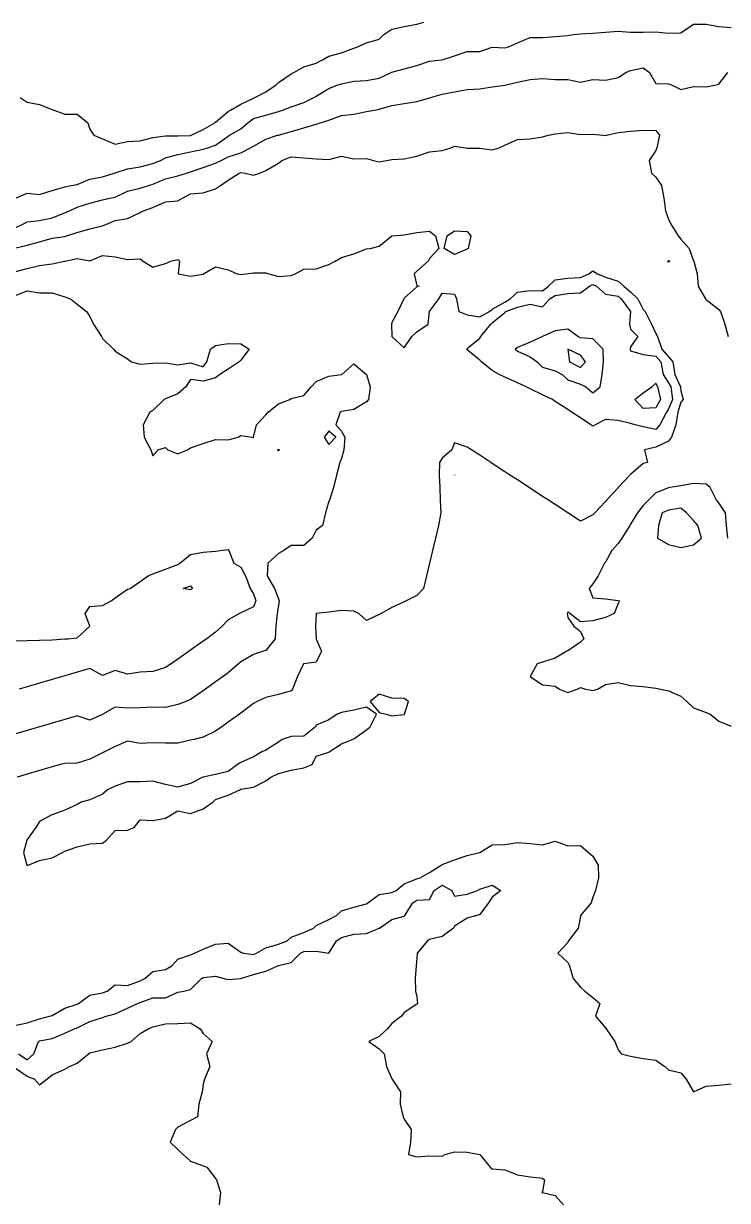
# Model space of a CAD drawing. Header units: metres. Extents: x 2681030 to 2681330, y 1246000 to 1246290.
# Drawn here: x 2681266.61 to 2681294.6, y 1246075.93 to 1246122.69 of the extents above; entities that cross this region are included whole.
import ezdxf

# ---------------------------------------------------------------- set-up
doc = ezdxf.new("R2010")
doc.units = ezdxf.units.M
doc.layers.add('BASIS_HOEHENLINIEN', color=8, linetype='Continuous')

msp = doc.modelspace()

# ---------------------------------------------------------------- linework, layer by layer
at = {"layer": 'BASIS_HOEHENLINIEN'}
for points, elevation in [([(2681266.291, 1246115.75), (2681266.75, 1246115.946), (2681267.25, 1246115.9), (2681267.75, 1246116.052), (2681268.25, 1246116.201), (2681268.506, 1246116.25), (2681268.75, 1246116.294), (2681269.25, 1246116.506), (2681269.75, 1246116.6), (2681270.219, 1246116.75), (2681270.25, 1246116.76), (2681270.75, 1246116.917), (2681271.25, 1246116.998), (2681271.75, 1246117.13), (2681272.054, 1246117.25), (2681272.25, 1246117.352), (2681272.75, 1246117.49), (2681273.25, 1246117.587), (2681273.75, 1246117.698), (2681273.94, 1246117.75), (2681274.25, 1246117.854), (2681274.75, 1246118.215), (2681274.806, 1246118.25), (2681275.25, 1246118.502), (2681275.527, 1246118.75), (2681275.75, 1246118.911), (2681276.25, 1246119.045), (2681276.75, 1246119.193), (2681276.91, 1246119.25), (2681277.25, 1246119.383), (2681277.75, 1246119.557), (2681278.157, 1246119.75), (2681278.25, 1246119.809), (2681278.75, 1246120.111), (2681279.104, 1246120.25), (2681279.25, 1246120.299), (2681279.75, 1246120.399), (2681280.25, 1246120.432), (2681280.75, 1246120.52), (2681281.225, 1246120.75), (2681281.25, 1246120.76), (2681281.75, 1246120.886), (2681282.25, 1246121.022), (2681282.75, 1246121.199), (2681283.25, 1246121.246), (2681283.261, 1246121.25), (2681283.75, 1246121.405), (2681284.25, 1246121.585), (2681284.75, 1246121.574), (2681285.25, 1246121.745), (2681285.75, 1246121.719), (2681285.87, 1246121.75), (2681286.25, 1246121.922), (2681286.75, 1246122.135), (2681287.25, 1246122.136), (2681287.75, 1246122.179), (2681288.25, 1246122.221), (2681288.464, 1246122.25), (2681288.75, 1246122.283), (2681289.25, 1246122.303), (2681289.75, 1246122.351), (2681290.25, 1246122.384), (2681290.75, 1246122.345), (2681291.25, 1246122.353), (2681291.75, 1246122.356), (2681292.25, 1246122.313), (2681292.75, 1246122.316), (2681293.25, 1246122.662), (2681293.75, 1246122.663), (2681294.25, 1246122.567), (2681294.75, 1246122.538)], 436.5), ([(2681266.481, 1246119.75), (2681266.75, 1246119.57), (2681267.25, 1246119.473), (2681267.75, 1246119.271), (2681267.813, 1246119.25), (2681268.25, 1246119.093), (2681268.75, 1246119.087), (2681269.166, 1246118.75), (2681269.25, 1246118.496), (2681269.412, 1246118.25), (2681269.75, 1246118.11), (2681270.25, 1246117.902), (2681270.75, 1246118.008), (2681271.25, 1246118.027), (2681271.75, 1246118.156), (2681272.25, 1246118.235), (2681272.75, 1246118.232), (2681273.25, 1246118.239), (2681273.278, 1246118.25), (2681273.75, 1246118.485), (2681274.22, 1246118.75), (2681274.25, 1246118.776), (2681274.75, 1246119.197), (2681274.845, 1246119.25), (2681275.25, 1246119.49), (2681275.75, 1246119.721), (2681275.804, 1246119.75), (2681276.25, 1246119.978), (2681276.652, 1246120.25), (2681276.75, 1246120.344), (2681277.25, 1246120.694), (2681277.357, 1246120.75), (2681277.75, 1246120.967), (2681278.25, 1246121.121), (2681278.5, 1246121.25), (2681278.75, 1246121.398), (2681279.25, 1246121.524), (2681279.75, 1246121.712), (2681279.862, 1246121.75), (2681280.25, 1246121.921), (2681280.75, 1246122.065), (2681280.936, 1246122.25), (2681281.25, 1246122.463), (2681281.75, 1246122.571), (2681282.25, 1246122.662), (2681282.527, 1246122.75)], 436), ([(2681266.25, 1246114.562), (2681266.641, 1246114.75), (2681266.75, 1246114.817), (2681267.25, 1246114.87), (2681267.75, 1246114.972), (2681268.25, 1246115.173), (2681268.435, 1246115.25), (2681268.75, 1246115.391), (2681269.25, 1246115.557), (2681269.75, 1246115.69), (2681270.037, 1246115.75), (2681270.25, 1246115.798), (2681270.75, 1246116.036), (2681271.25, 1246116.147), (2681271.584, 1246116.25), (2681271.75, 1246116.302), (2681272.25, 1246116.516), (2681272.75, 1246116.64), (2681273.084, 1246116.75), (2681273.25, 1246116.794), (2681273.75, 1246116.975), (2681274.25, 1246117.136), (2681274.47, 1246117.25), (2681274.75, 1246117.399), (2681275.25, 1246117.554), (2681275.64, 1246117.75), (2681275.75, 1246117.818), (2681276.25, 1246118.093), (2681276.707, 1246118.25), (2681276.75, 1246118.26), (2681277.25, 1246118.407), (2681277.75, 1246118.543), (2681278.25, 1246118.697), (2681278.404, 1246118.75), (2681278.75, 1246118.857), (2681279.25, 1246119.043), (2681279.75, 1246119.091), (2681280.25, 1246119.189), (2681280.567, 1246119.25), (2681280.75, 1246119.285), (2681281.25, 1246119.431), (2681281.75, 1246119.516), (2681282.25, 1246119.588), (2681282.75, 1246119.736), (2681282.788, 1246119.75), (2681283.25, 1246119.889), (2681283.75, 1246119.977), (2681284.25, 1246120.069), (2681284.75, 1246120.091), (2681285.25, 1246120.172), (2681285.75, 1246120.237), (2681285.805, 1246120.25), (2681286.25, 1246120.359), (2681286.75, 1246120.47), (2681287.25, 1246120.501), (2681287.75, 1246120.472), (2681288.25, 1246120.471), (2681288.75, 1246120.358), (2681289.25, 1246120.462), (2681289.75, 1246120.436), (2681290.25, 1246120.552), (2681290.552, 1246120.75), (2681290.75, 1246120.823), (2681291.25, 1246120.933), (2681291.493, 1246120.75), (2681291.75, 1246120.308), (2681292.25, 1246120.298), (2681292.38, 1246120.25), (2681292.75, 1246120.064), (2681293.25, 1246120.187), (2681293.75, 1246120.18), (2681294.154, 1246120.25), (2681294.25, 1246120.286), (2681294.609, 1246120.75)], 437), ([(2681266.25, 1246113.772), (2681266.75, 1246113.882), (2681267.25, 1246114.019), (2681267.75, 1246114.162), (2681268.25, 1246114.224), (2681268.323, 1246114.25), (2681268.75, 1246114.386), (2681269.25, 1246114.527), (2681269.75, 1246114.653), (2681269.978, 1246114.75), (2681270.25, 1246114.86), (2681270.75, 1246114.947), (2681271.25, 1246115.176), (2681271.376, 1246115.25), (2681271.75, 1246115.38), (2681272.25, 1246115.612), (2681272.75, 1246115.646), (2681272.928, 1246115.75), (2681273.25, 1246115.918), (2681273.75, 1246115.97), (2681274.25, 1246116.121), (2681274.446, 1246116.25), (2681274.75, 1246116.466), (2681275.178, 1246116.75), (2681275.25, 1246116.772), (2681275.427, 1246116.75), (2681275.75, 1246116.668), (2681276.003, 1246116.75), (2681276.25, 1246116.853), (2681276.75, 1246117.143), (2681276.877, 1246117.25), (2681277.25, 1246117.388), (2681277.75, 1246117.356), (2681278.25, 1246117.317), (2681278.75, 1246117.293), (2681279.25, 1246117.426), (2681279.75, 1246117.313), (2681280.25, 1246117.331), (2681280.522, 1246117.25), (2681280.75, 1246117.193), (2681281.042, 1246117.25), (2681281.25, 1246117.289), (2681281.75, 1246117.317), (2681282.25, 1246117.415), (2681282.75, 1246117.587), (2681283.25, 1246117.648), (2681283.599, 1246117.75), (2681283.75, 1246117.817), (2681284.184, 1246117.75), (2681284.25, 1246117.743), (2681284.75, 1246117.734), (2681285.25, 1246117.671), (2681285.523, 1246117.75), (2681285.75, 1246117.863), (2681286.25, 1246118.086), (2681286.75, 1246118.115), (2681287.25, 1246118.195), (2681287.481, 1246118.25), (2681287.75, 1246118.309), (2681288.25, 1246118.356), (2681288.75, 1246118.287), (2681289.25, 1246118.301), (2681289.657, 1246118.25), (2681289.75, 1246118.243), (2681289.786, 1246118.25), (2681290.25, 1246118.364), (2681290.75, 1246118.42), (2681291.25, 1246118.453), (2681291.75, 1246118.442), (2681291.903, 1246118.25), (2681291.787, 1246117.75), (2681291.75, 1246117.649), (2681291.484, 1246117.25), (2681291.577, 1246116.75), (2681291.75, 1246116.59), (2681291.978, 1246116.25), (2681292.074, 1246115.75), (2681292.141, 1246115.25), (2681292.25, 1246114.923), (2681292.335, 1246114.75), (2681292.636, 1246114.25), (2681292.75, 1246114.127), (2681293.076, 1246113.75), (2681293.25, 1246113.268), (2681293.258, 1246113.25), (2681293.395, 1246112.75), (2681293.439, 1246112.25), (2681293.731, 1246111.75), (2681293.75, 1246111.728), (2681294.25, 1246111.333), (2681294.321, 1246111.25), (2681294.489, 1246110.75), (2681294.625, 1246110.25)], 437.5), ([(2681266.25, 1246112.819), (2681266.75, 1246112.964), (2681267.25, 1246113.078), (2681267.75, 1246113.149), (2681268.244, 1246113.25), (2681268.25, 1246113.251), (2681268.75, 1246113.356), (2681269.25, 1246113.268), (2681269.75, 1246113.478), (2681270.25, 1246113.421), (2681270.75, 1246113.313), (2681271.25, 1246113.338), (2681271.373, 1246113.25), (2681271.75, 1246113.004), (2681272.25, 1246113.157), (2681272.473, 1246113.25), (2681272.75, 1246113.319), (2681272.815, 1246113.25), (2681272.753, 1246112.75), (2681273.25, 1246112.654), (2681273.75, 1246112.731), (2681273.769, 1246112.75), (2681274.25, 1246113.026), (2681274.75, 1246112.9), (2681275.104, 1246112.75), (2681275.25, 1246112.724), (2681275.462, 1246112.75), (2681275.75, 1246112.79), (2681276.25, 1246112.786), (2681276.363, 1246112.75), (2681276.75, 1246112.642), (2681277.25, 1246112.678), (2681277.41, 1246112.75), (2681277.75, 1246112.937), (2681278.25, 1246112.942), (2681278.75, 1246113.11), (2681279.001, 1246113.25), (2681279.25, 1246113.389), (2681279.75, 1246113.544), (2681280.25, 1246113.736), (2681280.396, 1246113.75), (2681280.75, 1246113.849), (2681281.25, 1246114.25), (2681281.255, 1246114.25), (2681281.75, 1246114.291), (2681282.25, 1246114.384), (2681282.75, 1246114.439), (2681282.987, 1246114.25), (2681283.127, 1246113.75), (2681282.75, 1246113.351), (2681282.699, 1246113.25), (2681282.25, 1246112.856), (2681282.14, 1246112.75), (2681282.25, 1246112.271), (2681282.346, 1246112.25), (2681282.25, 1246112.234), (2681281.75, 1246111.779), (2681281.729, 1246111.75), (2681281.499, 1246111.25), (2681281.25, 1246110.808), (2681281.243, 1246110.75), (2681281.25, 1246110.263), (2681281.253, 1246110.25), (2681281.75, 1246109.804), (2681282.046, 1246110.25), (2681282.25, 1246110.447), (2681282.703, 1246110.75), (2681282.749, 1246111.25), (2681282.75, 1246111.251), (2681283.117, 1246111.75), (2681283.25, 1246111.972), (2681283.75, 1246111.932), (2681283.827, 1246111.75), (2681283.921, 1246111.25), (2681284.25, 1246111.112), (2681284.75, 1246111.037), (2681285.142, 1246111.25), (2681285.25, 1246111.339), (2681285.75, 1246111.621), (2681285.963, 1246111.75), (2681286.25, 1246112.014), (2681286.75, 1246112.088), (2681287.25, 1246112.074), (2681287.487, 1246112.25), (2681287.75, 1246112.501), (2681288.25, 1246112.57), (2681288.75, 1246112.601), (2681289.086, 1246112.75), (2681289.25, 1246112.866), (2681289.432, 1246112.75), (2681289.75, 1246112.619), (2681290.25, 1246112.459), (2681290.484, 1246112.25), (2681290.75, 1246112.026), (2681291.04, 1246111.75), (2681291.25, 1246111.334), (2681291.328, 1246111.25), (2681291.582, 1246110.75), (2681291.75, 1246110.371), (2681291.818, 1246110.25), (2681291.994, 1246109.75), (2681292.25, 1246109.442), (2681292.432, 1246109.25), (2681292.506, 1246108.75), (2681292.736, 1246108.25), (2681292.75, 1246108.097), (2681292.833, 1246107.75), (2681292.75, 1246107.641), (2681292.621, 1246107.25), (2681292.54, 1246106.75), (2681292.368, 1246106.25), (2681292.25, 1246106.098), (2681291.75, 1246105.865), (2681291.303, 1246105.75), (2681291.418, 1246105.25), (2681291.25, 1246105.209), (2681290.75, 1246104.779), (2681290.723, 1246104.75), (2681290.256, 1246104.25), (2681290.25, 1246104.242), (2681289.793, 1246103.75), (2681289.75, 1246103.704), (2681289.328, 1246103.25), (2681289.25, 1246103.167), (2681288.75, 1246102.923), (2681288.25, 1246103.249), (2681288.249, 1246103.25), (2681287.75, 1246103.576), (2681287.483, 1246103.75), (2681287.25, 1246103.902), (2681286.75, 1246104.229), (2681286.718, 1246104.25), (2681286.25, 1246104.555), (2681285.952, 1246104.75), (2681285.75, 1246104.882), (2681285.25, 1246105.208), (2681285.186, 1246105.25), (2681284.75, 1246105.535), (2681284.421, 1246105.75), (2681284.25, 1246105.861), (2681283.75, 1246106.025), (2681283.636, 1246105.75), (2681283.25, 1246105.422), (2681283.151, 1246105.25), (2681283.139, 1246104.75), (2681283.165, 1246104.25), (2681283.179, 1246103.75), (2681283.202, 1246103.25), (2681283.105, 1246102.75), (2681282.986, 1246102.25), (2681282.868, 1246101.75), (2681282.75, 1246101.251), (2681282.75, 1246101.25), (2681282.631, 1246100.75), (2681282.513, 1246100.25), (2681282.25, 1246099.963), (2681281.827, 1246099.75), (2681281.75, 1246099.717), (2681281.25, 1246099.485), (2681280.825, 1246099.25), (2681280.75, 1246099.208), (2681280.25, 1246098.974), (2681279.94, 1246099.25), (2681279.75, 1246099.337), (2681279.25, 1246099.363), (2681278.75, 1246099.308), (2681278.25, 1246099.252), (2681278.247, 1246099.25), (2681278.222, 1246098.75), (2681278.243, 1246098.25), (2681278.25, 1246098.234), (2681278.454, 1246097.75), (2681278.25, 1246097.319), (2681277.75, 1246097.251), (2681277.749, 1246097.25), (2681277.5, 1246096.75), (2681277.303, 1246096.25), (2681277.25, 1246096.174), (2681276.75, 1246096.032), (2681276.25, 1246095.917), (2681275.901, 1246095.75), (2681275.75, 1246095.67), (2681275.25, 1246095.292), (2681275.192, 1246095.25), (2681274.75, 1246094.932), (2681274.497, 1246094.75), (2681274.25, 1246094.573), (2681273.75, 1246094.338), (2681273.399, 1246094.25), (2681273.25, 1246094.213), (2681272.75, 1246094.093), (2681272.25, 1246094.096), (2681271.75, 1246094.117), (2681271.25, 1246094.09), (2681270.75, 1246094.176), (2681270.25, 1246093.968), (2681269.826, 1246093.75), (2681269.75, 1246093.709), (2681269.25, 1246093.466), (2681268.75, 1246093.3), (2681268.25, 1246093.297), (2681268.087, 1246093.25), (2681267.75, 1246093.152), (2681267.25, 1246093.007), (2681266.75, 1246092.862), (2681266.362, 1246092.75)], 438), ([(2681284.283, 1246113.75), (2681284.25, 1246113.728), (2681283.75, 1246113.52), (2681283.339, 1246113.75), (2681283.453, 1246114.25), (2681283.75, 1246114.455), (2681284.25, 1246114.432), (2681284.392, 1246114.25), (2681284.283, 1246113.75)], 438), ([(2681292.311, 1246113.25), (2681292.25, 1246113.214), (2681292.225, 1246113.25), (2681292.25, 1246113.278), (2681292.311, 1246113.25)], 438), ([(2681291.909, 1246106.75), (2681291.75, 1246106.566), (2681291.25, 1246106.669), (2681290.933, 1246106.75), (2681290.75, 1246106.796), (2681290.25, 1246106.916), (2681289.75, 1246106.957), (2681289.335, 1246106.75), (2681289.25, 1246106.697), (2681289.169, 1246106.75), (2681288.75, 1246107.024), (2681288.403, 1246107.25), (2681288.25, 1246107.35), (2681287.75, 1246107.677), (2681287.638, 1246107.75), (2681287.25, 1246107.934), (2681286.75, 1246108.176), (2681286.6, 1246108.25), (2681286.25, 1246108.412), (2681285.75, 1246108.644), (2681285.52, 1246108.75), (2681285.25, 1246108.903), (2681284.815, 1246109.25), (2681284.75, 1246109.31), (2681284.25, 1246109.73), (2681284.238, 1246109.75), (2681284.25, 1246109.78), (2681284.75, 1246110.192), (2681284.788, 1246110.25), (2681285.185, 1246110.75), (2681285.25, 1246110.797), (2681285.75, 1246111.209), (2681285.783, 1246111.25), (2681286.25, 1246111.424), (2681286.75, 1246111.541), (2681287.25, 1246111.429), (2681287.536, 1246111.75), (2681287.75, 1246111.884), (2681288.25, 1246111.966), (2681288.75, 1246111.993), (2681289.114, 1246112.25), (2681289.25, 1246112.316), (2681289.39, 1246112.25), (2681289.75, 1246111.933), (2681290.25, 1246111.855), (2681290.378, 1246111.75), (2681290.74, 1246111.25), (2681290.699, 1246110.75), (2681290.75, 1246110.543), (2681291.038, 1246110.25), (2681290.75, 1246109.842), (2681290.734, 1246109.75), (2681290.75, 1246109.684), (2681291.25, 1246109.536), (2681291.75, 1246109.474), (2681291.953, 1246109.25), (2681292.036, 1246108.75), (2681292.25, 1246108.417), (2681292.353, 1246108.25), (2681292.412, 1246107.75), (2681292.25, 1246107.377), (2681292.174, 1246107.25), (2681291.909, 1246106.75)], 438.5), ([(2681266.25, 1246111.865), (2681266.75, 1246112.068), (2681267.25, 1246111.99), (2681267.75, 1246111.99), (2681268.25, 1246111.834), (2681268.481, 1246111.75), (2681268.75, 1246111.541), (2681269.109, 1246111.25), (2681269.25, 1246111.056), (2681269.397, 1246110.75), (2681269.708, 1246110.25), (2681269.75, 1246110.182), (2681270.182, 1246109.75), (2681270.25, 1246109.672), (2681270.75, 1246109.372), (2681270.904, 1246109.25), (2681271.25, 1246109.151), (2681271.75, 1246109.191), (2681272.25, 1246109.211), (2681272.75, 1246109.13), (2681273.25, 1246109.205), (2681273.75, 1246109.05), (2681273.894, 1246109.25), (2681274.049, 1246109.75), (2681274.25, 1246109.897), (2681274.75, 1246109.972), (2681275.25, 1246109.971), (2681275.584, 1246109.75), (2681275.25, 1246109.318), (2681275.183, 1246109.25), (2681274.75, 1246108.962), (2681274.415, 1246108.75), (2681274.25, 1246108.615), (2681273.75, 1246108.477), (2681273.25, 1246108.547), (2681273.069, 1246108.25), (2681272.75, 1246107.978), (2681272.25, 1246107.779), (2681272.199, 1246107.75), (2681271.75, 1246107.311), (2681271.634, 1246107.25), (2681271.364, 1246106.75), (2681271.413, 1246106.25), (2681271.677, 1246105.75), (2681271.75, 1246105.511), (2681271.964, 1246105.75), (2681272.25, 1246105.85), (2681272.347, 1246105.75), (2681272.75, 1246105.591), (2681273.135, 1246105.75), (2681273.25, 1246105.836), (2681273.75, 1246106), (2681274.25, 1246106.16), (2681274.75, 1246106.15), (2681275.144, 1246106.25), (2681275.25, 1246106.316), (2681275.696, 1246106.25), (2681275.75, 1246106.244), (2681275.755, 1246106.25), (2681275.868, 1246106.75), (2681276.25, 1246107.138), (2681276.337, 1246107.25), (2681276.75, 1246107.58), (2681277.193, 1246107.75), (2681277.25, 1246107.789), (2681277.75, 1246107.909), (2681278.043, 1246108.25), (2681278.25, 1246108.472), (2681278.75, 1246108.685), (2681279.25, 1246108.741), (2681279.262, 1246108.75), (2681279.75, 1246109.165), (2681280.249, 1246108.75), (2681280.25, 1246108.746), (2681280.399, 1246108.25), (2681280.324, 1246107.75), (2681280.25, 1246107.657), (2681279.75, 1246107.354), (2681279.25, 1246107.272), (2681279.205, 1246107.25), (2681279.029, 1246106.75), (2681279.25, 1246106.495), (2681279.383, 1246106.25), (2681279.34, 1246105.75), (2681279.25, 1246105.413), (2681279.187, 1246105.25), (2681279.059, 1246104.75), (2681278.935, 1246104.25), (2681278.771, 1246103.75), (2681278.75, 1246103.716), (2681278.616, 1246103.25), (2681278.492, 1246102.75), (2681278.25, 1246102.557), (2681278.087, 1246102.25), (2681277.75, 1246101.948), (2681277.25, 1246101.952), (2681276.957, 1246101.75), (2681276.75, 1246101.631), (2681276.327, 1246101.25), (2681276.293, 1246100.75), (2681276.586, 1246100.25), (2681276.75, 1246099.828), (2681276.781, 1246099.75), (2681276.75, 1246099.586), (2681276.69, 1246099.25), (2681276.636, 1246098.75), (2681276.616, 1246098.25), (2681276.25, 1246097.78), (2681276.158, 1246097.75), (2681275.75, 1246097.615), (2681275.25, 1246097.333), (2681275.159, 1246097.25), (2681274.75, 1246096.899), (2681274.542, 1246096.75), (2681274.25, 1246096.54), (2681273.847, 1246096.25), (2681273.75, 1246096.18), (2681273.25, 1246095.833), (2681273.071, 1246095.75), (2681272.75, 1246095.631), (2681272.25, 1246095.52), (2681271.75, 1246095.533), (2681271.25, 1246095.501), (2681270.75, 1246095.491), (2681270.25, 1246095.525), (2681269.762, 1246095.25), (2681269.75, 1246095.244), (2681269.25, 1246095.018), (2681268.75, 1246095.181), (2681268.25, 1246095.036), (2681267.75, 1246094.891), (2681267.262, 1246094.75), (2681267.25, 1246094.746), (2681266.75, 1246094.601), (2681266.25, 1246094.457)], 438.5), ([(2681289.25, 1246108.018), (2681289.532, 1246108.25), (2681289.617, 1246108.75), (2681289.672, 1246109.25), (2681289.651, 1246109.75), (2681289.25, 1246110.157), (2681288.75, 1246110.2), (2681288.65, 1246110.25), (2681288.25, 1246110.55), (2681287.75, 1246110.487), (2681287.25, 1246110.26), (2681287.243, 1246110.25), (2681286.75, 1246110.029), (2681286.25, 1246109.823), (2681286.156, 1246109.75), (2681286.25, 1246109.677), (2681286.75, 1246109.446), (2681287.031, 1246109.25), (2681287.25, 1246109.043), (2681287.75, 1246108.895), (2681288.024, 1246108.75), (2681288.25, 1246108.536), (2681288.75, 1246108.367), (2681288.972, 1246108.25), (2681289.25, 1246108.018)], 438.5), ([(2681288.75, 1246109.026), (2681288.96, 1246109.25), (2681288.75, 1246109.51), (2681288.25, 1246109.75), (2681288.25, 1246109.75), (2681288.249, 1246109.75), (2681288.25, 1246109.748), (2681288.324, 1246109.25), (2681288.75, 1246109.026)], 438), ([(2681291.932, 1246107.75), (2681291.75, 1246107.419), (2681291.25, 1246107.398), (2681290.916, 1246107.75), (2681291.25, 1246108.017), (2681291.591, 1246108.25), (2681291.75, 1246108.402), (2681291.823, 1246108.25), (2681291.932, 1246107.75)], 439), ([(2681278.75, 1246105.969), (2681279.026, 1246106.25), (2681278.75, 1246106.492), (2681278.569, 1246106.25), (2681278.75, 1246105.969)], 438.5), ([(2681276.75, 1246105.732), (2681276.786, 1246105.75), (2681276.75, 1246105.756), (2681276.707, 1246105.75), (2681276.75, 1246105.732)], 438.5), ([(2681283.751, 1246104.75), (2681283.75, 1246104.748), (2681283.748, 1246104.75), (2681283.75, 1246104.766), (2681283.751, 1246104.75)], 438), ([(2681294.614, 1246102.25), (2681294.566, 1246102.75), (2681294.521, 1246103.25), (2681294.25, 1246103.646), (2681294.166, 1246103.75), (2681293.912, 1246104.25), (2681293.75, 1246104.386), (2681293.25, 1246104.414), (2681292.75, 1246104.326), (2681292.313, 1246104.25), (2681292.25, 1246104.238), (2681291.75, 1246104.047), (2681291.457, 1246103.75), (2681291.25, 1246103.536), (2681291.016, 1246103.25), (2681290.75, 1246102.798), (2681290.712, 1246102.75), (2681290.405, 1246102.25), (2681290.25, 1246102.037), (2681290.007, 1246101.75), (2681289.75, 1246101.296), (2681289.713, 1246101.25), (2681289.462, 1246100.75), (2681289.25, 1246100.432), (2681289.103, 1246100.25), (2681289.25, 1246099.869), (2681289.75, 1246099.834), (2681290.25, 1246099.761), (2681290.301, 1246099.75), (2681290.25, 1246099.647), (2681290.099, 1246099.25), (2681289.75, 1246099.089), (2681289.25, 1246098.964), (2681288.75, 1246098.915), (2681288.332, 1246099.25), (2681288.25, 1246099.299), (2681288.22, 1246099.25), (2681288.25, 1246099.097), (2681288.487, 1246098.75), (2681288.75, 1246098.532), (2681288.884, 1246098.25), (2681288.75, 1246098.106), (2681288.25, 1246097.767), (2681288.209, 1246097.75), (2681287.75, 1246097.472), (2681287.25, 1246097.32), (2681287.031, 1246097.25), (2681286.758, 1246096.75), (2681287.25, 1246096.41), (2681287.75, 1246096.363), (2681287.915, 1246096.25), (2681288.25, 1246096.108), (2681288.627, 1246096.25), (2681288.75, 1246096.306), (2681288.956, 1246096.25), (2681289.25, 1246096.19), (2681289.432, 1246096.25), (2681289.75, 1246096.436), (2681290.25, 1246096.509), (2681290.75, 1246096.396), (2681291.25, 1246096.348), (2681291.75, 1246096.289), (2681291.948, 1246096.25), (2681292.25, 1246096.175), (2681292.75, 1246095.961), (2681292.977, 1246095.75), (2681293.25, 1246095.503), (2681293.75, 1246095.321), (2681293.912, 1246095.25), (2681294.25, 1246094.978), (2681294.75, 1246094.77)], 437.5), ([(2681293.25, 1246101.976), (2681293.571, 1246102.25), (2681293.427, 1246102.75), (2681293.25, 1246102.943), (2681292.969, 1246103.25), (2681292.75, 1246103.43), (2681292.25, 1246103.356), (2681292.005, 1246103.25), (2681291.859, 1246102.75), (2681291.814, 1246102.25), (2681292.25, 1246101.988), (2681292.75, 1246101.876), (2681293.25, 1246101.976)], 437), ([(2681266.25, 1246098.16), (2681266.75, 1246098.175), (2681267.25, 1246098.192), (2681267.75, 1246098.206), (2681268.25, 1246098.24), (2681268.368, 1246098.25), (2681268.75, 1246098.285), (2681269.245, 1246098.75), (2681269.066, 1246099.25), (2681269.25, 1246099.53), (2681269.75, 1246099.565), (2681270.102, 1246099.75), (2681270.25, 1246099.873), (2681270.75, 1246100.218), (2681270.845, 1246100.25), (2681271.25, 1246100.52), (2681271.564, 1246100.75), (2681271.75, 1246100.833), (2681272.25, 1246101.015), (2681272.75, 1246101.194), (2681272.822, 1246101.25), (2681273.25, 1246101.591), (2681273.75, 1246101.683), (2681274.25, 1246101.724), (2681274.426, 1246101.75), (2681274.75, 1246101.789), (2681274.772, 1246101.75), (2681274.969, 1246101.25), (2681275.25, 1246101.088), (2681275.431, 1246100.75), (2681275.622, 1246100.25), (2681275.75, 1246100.036), (2681275.843, 1246099.75), (2681275.75, 1246099.52), (2681275.25, 1246099.275), (2681275.204, 1246099.25), (2681274.75, 1246099), (2681274.506, 1246098.75), (2681274.25, 1246098.506), (2681273.893, 1246098.25), (2681273.75, 1246098.148), (2681273.25, 1246097.789), (2681273.196, 1246097.75), (2681272.75, 1246097.436), (2681272.476, 1246097.25), (2681272.25, 1246097.106), (2681271.75, 1246096.95), (2681271.25, 1246096.913), (2681270.75, 1246096.838), (2681270.25, 1246096.982), (2681269.75, 1246096.784), (2681269.25, 1246097.065), (2681268.75, 1246096.92), (2681268.25, 1246096.779), (2681268.163, 1246096.75), (2681267.75, 1246096.63), (2681267.25, 1246096.485), (2681266.75, 1246096.34), (2681266.438, 1246096.25)], 439), ([(2681273.328, 1246100.25), (2681273.25, 1246100.185), (2681272.953, 1246100.25), (2681273.25, 1246100.353), (2681273.328, 1246100.25)], 439.5), ([(2681281.75, 1246095.244), (2681281.752, 1246095.25), (2681281.923, 1246095.75), (2681281.75, 1246095.869), (2681281.25, 1246095.88), (2681280.75, 1246096.04), (2681280.396, 1246095.75), (2681280.75, 1246095.314), (2681281.035, 1246095.25), (2681281.25, 1246095.18), (2681281.75, 1246095.244)], 437.5), ([(2681266.75, 1246089.239), (2681266.799, 1246089.25), (2681267.25, 1246089.443), (2681267.75, 1246089.542), (2681268.155, 1246089.75), (2681268.25, 1246089.809), (2681268.75, 1246089.978), (2681269.25, 1246090.105), (2681269.75, 1246090.127), (2681269.911, 1246090.25), (2681270.25, 1246090.627), (2681270.75, 1246090.643), (2681271.014, 1246090.75), (2681271.25, 1246091.053), (2681271.75, 1246091.021), (2681272.25, 1246091.123), (2681272.485, 1246091.25), (2681272.75, 1246091.409), (2681273.25, 1246091.307), (2681273.75, 1246091.492), (2681274.143, 1246091.75), (2681274.25, 1246091.863), (2681274.75, 1246092.035), (2681275.211, 1246092.25), (2681275.25, 1246092.274), (2681275.75, 1246092.352), (2681276.25, 1246092.608), (2681276.449, 1246092.75), (2681276.75, 1246092.89), (2681277.25, 1246093.03), (2681277.75, 1246093.118), (2681278.091, 1246093.25), (2681278.25, 1246093.584), (2681278.75, 1246093.74), (2681278.763, 1246093.75), (2681279.25, 1246094.078), (2681279.675, 1246094.25), (2681279.75, 1246094.265), (2681280.25, 1246094.63), (2681280.393, 1246094.75), (2681280.639, 1246095.25), (2681280.25, 1246095.527), (2681279.75, 1246095.409), (2681279.25, 1246095.312), (2681279.08, 1246095.25), (2681278.75, 1246095.027), (2681278.25, 1246094.812), (2681278.214, 1246094.75), (2681277.75, 1246094.375), (2681277.25, 1246094.37), (2681276.89, 1246094.25), (2681276.75, 1246094.137), (2681276.25, 1246093.818), (2681276.089, 1246093.75), (2681275.75, 1246093.556), (2681275.25, 1246093.335), (2681275.117, 1246093.25), (2681274.75, 1246092.977), (2681274.25, 1246092.849), (2681273.75, 1246092.752), (2681273.742, 1246092.75), (2681273.25, 1246092.499), (2681272.75, 1246092.347), (2681272.25, 1246092.457), (2681271.75, 1246092.587), (2681271.25, 1246092.559), (2681270.75, 1246092.559), (2681270.25, 1246092.386), (2681269.953, 1246092.25), (2681269.75, 1246092.076), (2681269.25, 1246091.841), (2681268.907, 1246091.75), (2681268.75, 1246091.656), (2681268.25, 1246091.443), (2681267.75, 1246091.256), (2681267.737, 1246091.25), (2681267.25, 1246090.983), (2681267.098, 1246090.75), (2681266.75, 1246090.265), (2681266.741, 1246090.25), (2681266.614, 1246089.75), (2681266.738, 1246089.25), (2681266.75, 1246089.239)], 437.5), ([(2681266.25, 1246082.887), (2681266.75, 1246082.982), (2681267.25, 1246083.14), (2681267.644, 1246083.25), (2681267.75, 1246083.283), (2681268.25, 1246083.576), (2681268.75, 1246083.726), (2681268.797, 1246083.75), (2681269.25, 1246084.089), (2681269.75, 1246084.174), (2681269.931, 1246084.25), (2681270.25, 1246084.494), (2681270.75, 1246084.474), (2681271.25, 1246084.653), (2681271.437, 1246084.75), (2681271.75, 1246085.031), (2681272.25, 1246085.108), (2681272.503, 1246085.25), (2681272.75, 1246085.521), (2681273.25, 1246085.689), (2681273.409, 1246085.75), (2681273.75, 1246085.915), (2681274.25, 1246086.111), (2681274.75, 1246086.151), (2681275.25, 1246085.795), (2681275.355, 1246085.75), (2681275.75, 1246085.708), (2681275.875, 1246085.75), (2681276.25, 1246085.973), (2681276.75, 1246086.117), (2681277.088, 1246086.25), (2681277.25, 1246086.39), (2681277.75, 1246086.579), (2681278.134, 1246086.75), (2681278.25, 1246086.859), (2681278.75, 1246087.091), (2681279.061, 1246087.25), (2681279.25, 1246087.433), (2681279.75, 1246087.577), (2681280.25, 1246087.716), (2681280.296, 1246087.75), (2681280.75, 1246088.09), (2681281.25, 1246088.166), (2681281.429, 1246088.25), (2681281.75, 1246088.505), (2681282.25, 1246088.71), (2681282.387, 1246088.75), (2681282.75, 1246088.954), (2681283.218, 1246089.25), (2681283.25, 1246089.278), (2681283.75, 1246089.466), (2681284.25, 1246089.64), (2681284.743, 1246089.75), (2681284.75, 1246089.753), (2681285.25, 1246090.061), (2681285.75, 1246090.067), (2681286.25, 1246090.148), (2681286.75, 1246090.107), (2681287.25, 1246090.056), (2681287.75, 1246090.2), (2681288.25, 1246090.013), (2681288.75, 1246090.028), (2681289.072, 1246089.75), (2681289.25, 1246089.61), (2681289.454, 1246089.25), (2681289.475, 1246088.75), (2681289.355, 1246088.25), (2681289.25, 1246087.984), (2681289.184, 1246087.75), (2681288.76, 1246087.25), (2681288.75, 1246087.212), (2681288.668, 1246086.75), (2681288.277, 1246086.25), (2681288.25, 1246086.181), (2681287.85, 1246085.75), (2681288.25, 1246085.384), (2681288.324, 1246085.25), (2681288.47, 1246084.75), (2681288.75, 1246084.402), (2681288.931, 1246084.25), (2681289.25, 1246083.991), (2681289.523, 1246083.75), (2681289.355, 1246083.25), (2681289.75, 1246082.782), (2681289.778, 1246082.75), (2681290.122, 1246082.25), (2681290.25, 1246081.918), (2681290.374, 1246081.75), (2681290.75, 1246081.658), (2681291.25, 1246081.569), (2681291.75, 1246081.509), (2681292.111, 1246081.25), (2681292.25, 1246081.115), (2681292.75, 1246080.995), (2681292.956, 1246080.75), (2681293.248, 1246080.25), (2681293.25, 1246080.25), (2681293.253, 1246080.25), (2681293.75, 1246080.468), (2681294.25, 1246080.515), (2681294.75, 1246080.57)], 438), ([(2681266.415, 1246081.75), (2681266.75, 1246081.518), (2681267.015, 1246081.75), (2681267.212, 1246082.25), (2681267.25, 1246082.276), (2681267.75, 1246082.368), (2681268.25, 1246082.573), (2681268.626, 1246082.75), (2681268.75, 1246082.791), (2681269.25, 1246083.045), (2681269.75, 1246083.193), (2681269.897, 1246083.25), (2681270.25, 1246083.342), (2681270.75, 1246083.565), (2681271.148, 1246083.75), (2681271.25, 1246083.798), (2681271.75, 1246083.984), (2681272.25, 1246083.978), (2681272.75, 1246084.211), (2681272.988, 1246084.25), (2681273.25, 1246084.314), (2681273.687, 1246084.75), (2681273.75, 1246084.789), (2681274.25, 1246084.847), (2681274.585, 1246084.75), (2681274.75, 1246084.704), (2681275.25, 1246084.748), (2681275.253, 1246084.75), (2681275.75, 1246084.908), (2681276.25, 1246085.046), (2681276.72, 1246085.25), (2681276.75, 1246085.261), (2681277.25, 1246085.386), (2681277.622, 1246085.75), (2681277.75, 1246085.816), (2681278.25, 1246085.828), (2681278.747, 1246085.75), (2681278.75, 1246085.749), (2681278.751, 1246085.75), (2681279.058, 1246086.25), (2681279.25, 1246086.375), (2681279.75, 1246086.515), (2681280.25, 1246086.543), (2681280.75, 1246086.744), (2681280.762, 1246086.75), (2681281.25, 1246087.09), (2681281.75, 1246087.229), (2681281.777, 1246087.25), (2681282.085, 1246087.75), (2681282.25, 1246087.855), (2681282.75, 1246087.89), (2681282.932, 1246088.25), (2681283.25, 1246088.455), (2681283.636, 1246088.25), (2681283.75, 1246088.014), (2681284.25, 1246088.096), (2681284.666, 1246088.25), (2681284.75, 1246088.301), (2681285.25, 1246088.459), (2681285.589, 1246088.25), (2681285.25, 1246087.986), (2681285.1, 1246087.75), (2681284.75, 1246087.291), (2681284.638, 1246087.25), (2681284.25, 1246087.147), (2681283.75, 1246086.822), (2681283.702, 1246086.75), (2681283.25, 1246086.415), (2681282.75, 1246086.295), (2681282.677, 1246086.25), (2681282.264, 1246085.75), (2681282.25, 1246085.571), (2681282.217, 1246085.25), (2681282.181, 1246084.75), (2681282.198, 1246084.25), (2681282.25, 1246084.02), (2681282.275, 1246083.75), (2681282.25, 1246083.724), (2681281.75, 1246083.397), (2681281.637, 1246083.25), (2681281.25, 1246082.958), (2681281.082, 1246082.75), (2681280.75, 1246082.445), (2681280.345, 1246082.25), (2681280.75, 1246081.957), (2681280.943, 1246081.75), (2681281.038, 1246081.25), (2681281.25, 1246080.767), (2681281.271, 1246080.75), (2681281.604, 1246080.25), (2681281.585, 1246079.75), (2681281.7, 1246079.25), (2681281.75, 1246079.156), (2681282.025, 1246078.75), (2681281.99, 1246078.25), (2681281.917, 1246077.75), (2681282.25, 1246077.664), (2681282.75, 1246077.703), (2681283.25, 1246077.692), (2681283.371, 1246077.75), (2681283.75, 1246077.863), (2681284.25, 1246077.844), (2681284.75, 1246077.757), (2681284.758, 1246077.75), (2681285.17, 1246077.25), (2681285.25, 1246077.193), (2681285.75, 1246077.142), (2681286.25, 1246076.943), (2681286.75, 1246076.872), (2681287.25, 1246076.817), (2681287.321, 1246076.75), (2681287.25, 1246076.287), (2681287.221, 1246076.25), (2681287.25, 1246076.241), (2681287.75, 1246076.13), (2681288.079, 1246075.75)], 438.5), ([(2681266.25, 1246081.218), (2681266.75, 1246080.87), (2681267.042, 1246080.75), (2681267.25, 1246080.522), (2681267.534, 1246080.75), (2681267.75, 1246080.924), (2681268.25, 1246081.15), (2681268.439, 1246081.25), (2681268.75, 1246081.391), (2681269.193, 1246081.75), (2681269.25, 1246081.793), (2681269.75, 1246081.914), (2681270.25, 1246082.014), (2681270.75, 1246082.182), (2681270.897, 1246082.25), (2681271.25, 1246082.56), (2681271.569, 1246082.75), (2681271.75, 1246082.828), (2681272.25, 1246082.948), (2681272.75, 1246082.962), (2681273.25, 1246082.992), (2681273.628, 1246082.75), (2681273.75, 1246082.562), (2681274.111, 1246082.25), (2681273.88, 1246081.75), (2681274.019, 1246081.25), (2681273.808, 1246080.75), (2681273.75, 1246080.548), (2681273.709, 1246080.25), (2681273.579, 1246079.75), (2681273.522, 1246079.25), (2681273.25, 1246079.102), (2681272.75, 1246078.845), (2681272.653, 1246078.75), (2681272.443, 1246078.25), (2681272.75, 1246077.96), (2681272.957, 1246077.75), (2681273.25, 1246077.497), (2681273.75, 1246077.311), (2681273.904, 1246077.25), (2681274.25, 1246076.806), (2681274.284, 1246076.75), (2681274.443, 1246076.25), (2681274.389, 1246075.75)], 439)]:
    msp.add_lwpolyline(points, dxfattribs=dict(at, elevation=elevation))

doc.saveas('drawing.dxf')
